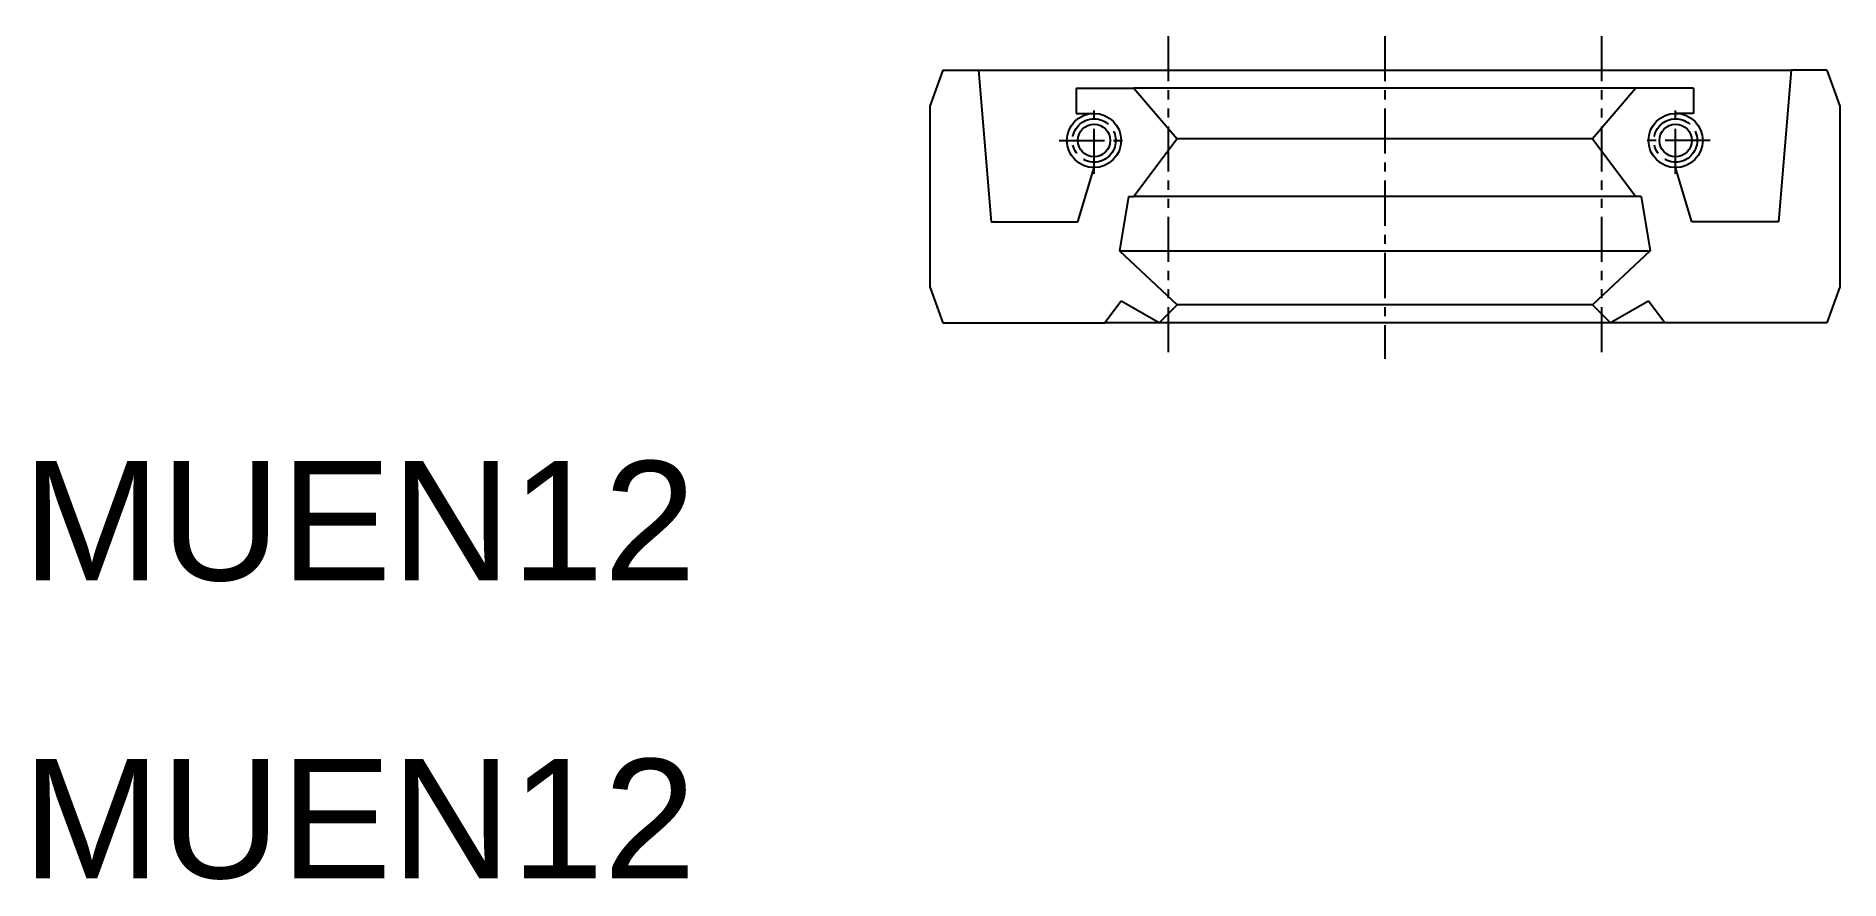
# Model space of a CAD drawing. Extents: x 393.2 to 443.1, y 571.2 to 594.6.
import ezdxf
from ezdxf.enums import TextEntityAlignment as Align

# ---------------------------------------------------------------- set-up
doc = ezdxf.new("R2010")
doc.units = 0
doc.linetypes.add('CENTER', pattern=[2, 1.25, -0.25, 0.25, -0.25])
doc.linetypes.add('PHANTOM', pattern=[2.5, 1.25, -0.25, 0.25, -0.25, 0.25, -0.25])
doc.layers.get('0').update_dxf_attribs({"linetype": 'CONTINUOUS'})
doc.layers.add('CENTER', color=1, linetype='CENTER')

msp = doc.modelspace()

# ---------------------------------------------------------------- linework, layer by layer
at = {"color": 3, "linetype": 'PHANTOM'}
for p, q in [((424.491, 594.599), (424.491, 585.664)), ((436.491, 594.599), (436.491, 585.664))]:
    msp.add_line(p, q, dxfattribs=at)
at = {"color": 7, "linetype": 'CONTINUOUS'}
for p, q in [((418.256, 593.66), (417.891, 592.66)), ((418.256, 593.66), (419.241, 593.66)), ((419.241, 593.66), (419.591, 589.46)), ((419.241, 593.66), (441.741, 593.66)), ((441.741, 593.66), (441.391, 589.46)), ((442.726, 593.66), (441.741, 593.66)), ((442.726, 593.66), (443.091, 592.66)), ((421.941, 593.16), (423.541, 593.16)), ((421.941, 593.16), (421.941, 592.46)), ((423.541, 593.16), (424.741, 591.76)), ((437.441, 593.16), (423.541, 593.16)), ((437.441, 593.16), (436.241, 591.76)), ((439.041, 593.16), (437.441, 593.16)), ((439.041, 593.16), (439.041, 592.46)), ((417.891, 592.66), (417.891, 587.66)), ((421.941, 592.46), (422.441, 592.46)), ((439.041, 592.46), (438.541, 592.46)), ((443.091, 592.66), (443.091, 587.66)), ((424.741, 591.76), (423.541, 590.16)), ((436.241, 591.76), (424.741, 591.76)), ((436.241, 591.76), (437.441, 590.16)), ((421.991, 589.46), (422.441, 590.96)), ((438.991, 589.46), (438.541, 590.96)), ((423.391, 590.16), (423.141, 588.66)), ((423.391, 590.16), (423.541, 590.16)), ((437.441, 590.16), (423.541, 590.16)), ((437.591, 590.16), (437.441, 590.16)), ((437.591, 590.16), (437.841, 588.66)), ((419.591, 589.46), (421.991, 589.46)), ((441.391, 589.46), (438.991, 589.46)), ((423.141, 588.66), (424.741, 587.16)), ((423.141, 588.66), (437.841, 588.66)), ((437.841, 588.66), (436.241, 587.16)), ((417.891, 587.66), (418.256, 586.66)), ((443.091, 587.66), (442.726, 586.66)), ((424.741, 587.16), (424.241, 586.66)), ((436.241, 587.16), (424.741, 587.16)), ((436.241, 587.16), (436.741, 586.66)), ((418.256, 586.66), (422.741, 586.66)), ((438.241, 586.66), (422.741, 586.66)), ((442.726, 586.66), (438.241, 586.66))]:
    msp.add_line(p, q, dxfattribs=at)
for p, q in [((423.191, 587.26), (422.741, 586.66)), ((424.241, 586.66), (423.191, 587.26)), ((437.791, 587.26), (436.741, 586.66)), ((438.241, 586.66), (437.791, 587.26))]:
    msp.add_line(p, q)
for centre, radius in [((422.441, 591.71), 0.75), ((438.541, 591.71), 0.75), ((422.441, 591.71), 0.45), ((438.541, 591.71), 0.45)]:
    msp.add_circle(centre, radius, dxfattribs=at)
at = {"layer": 'CENTER', "color": 1, "linetype": 'CENTER'}
for p, q in [((430.491, 594.599), (430.491, 585.664)), ((422.441, 590.787), (422.441, 592.641)), ((438.541, 590.787), (438.541, 592.641)), ((421.479, 591.71), (423.402, 591.71)), ((439.502, 591.71), (437.579, 591.71))]:
    msp.add_line(p, q, dxfattribs=at)
for centre in [(422.441, 591.71), (438.541, 591.71)]:
    msp.add_circle(centre, 0.6, dxfattribs=at)

# ---------------------------------------------------------------- texts
at = {"color": 7, "linetype": 'CONTINUOUS', "width": 1.041667}
for p in [(392.773, 578.547), (392.773, 570.305)]:
    msp.add_text('MUEN12', height=3.3, dxfattribs=at).set_placement(p, align=Align.BOTTOM_LEFT)

doc.saveas('drawing.dxf')
